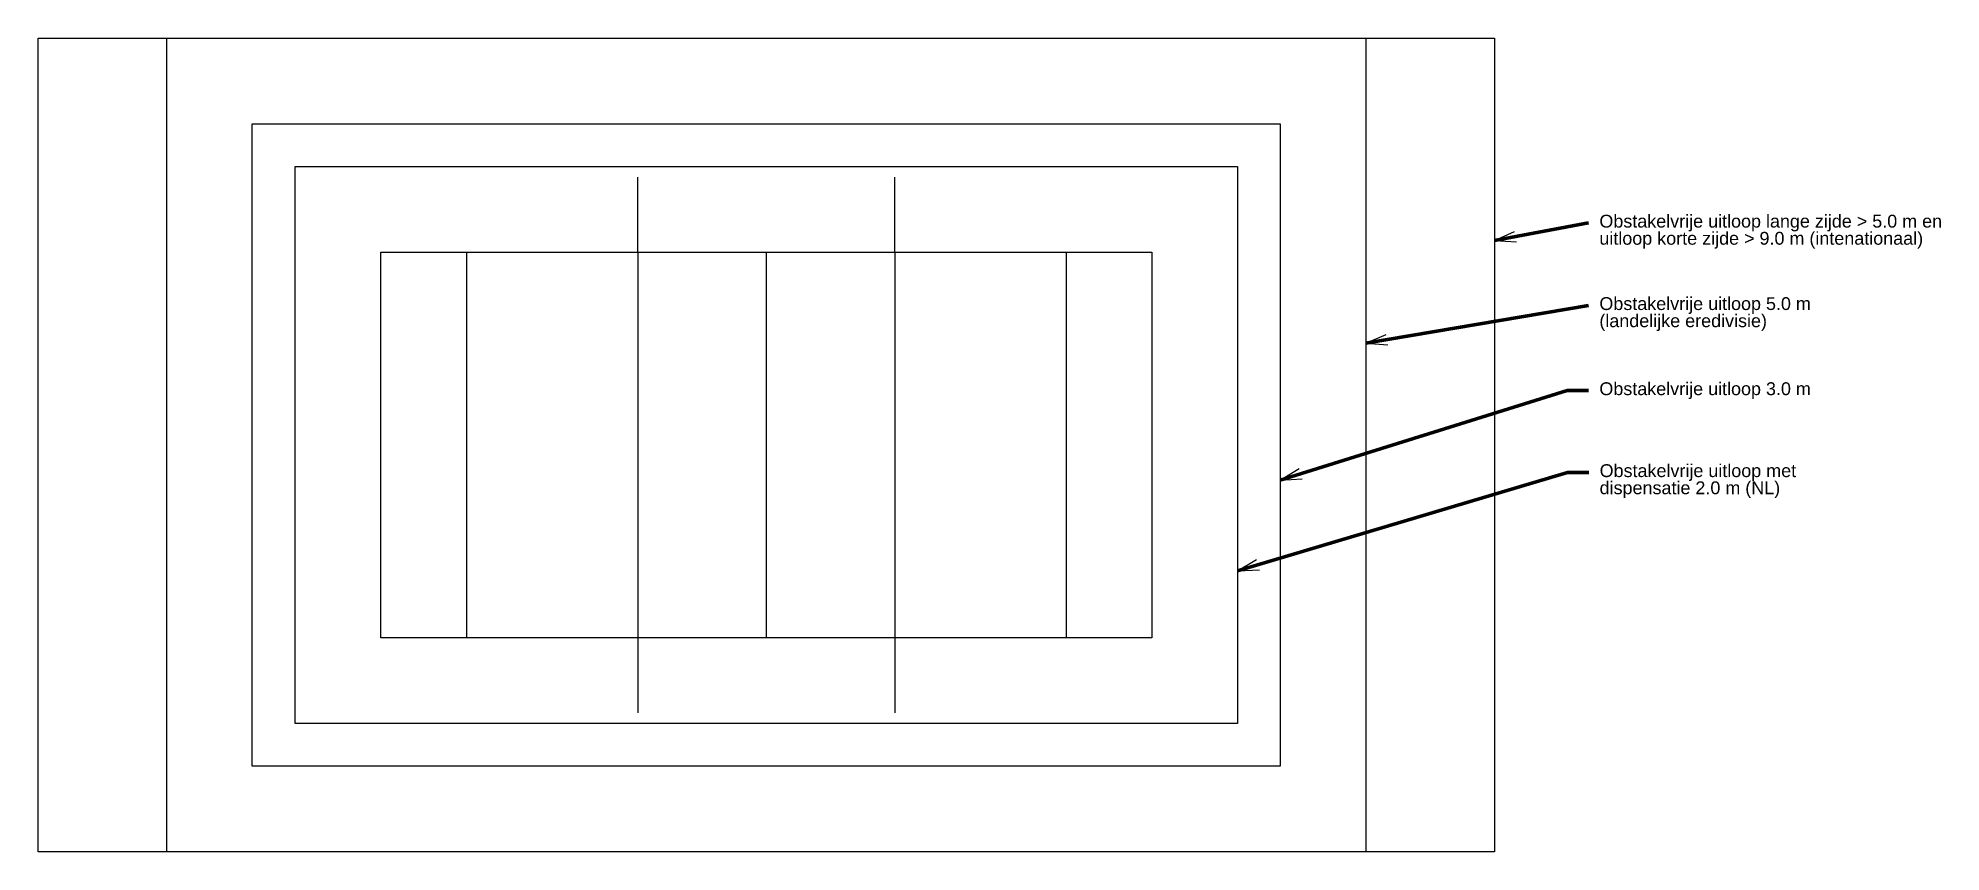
# Model space of a CAD drawing. Header units: metres. Extents: x -8 to 36.4, y -5 to 14.
import ezdxf

# ---------------------------------------------------------------- set-up
doc = ezdxf.new("R2010")
doc.units = ezdxf.units.M
doc.styles.add('NLCS-T70-A', font='NLCS-ISO.ttf', dxfattribs={"height": 0.007})
doc.styles.add('Style-Arial', font='arial.ttf')
doc.dimstyles.new('NLCS-T25-SCHRAP-EXTENSION-ANNOTATIVE', dxfattribs={"dimtxt": 0.07, "dimasz": 0.035, "dimexe": 0.035, "dimexo": 0.035, "dimgap": 0.035, "dimtad": 1, "dimzin": 3, "dimdsep": 46, "dimtxsty": 'NLCS-T70-A', "dimblk": '_Oblique_0.5', "dimcen": 0.09, "dimclrt": 256, "dimadec": 4, "dimazin": 3, "dimtfac": 1, "dimtmove": 1, "dimatfit": 1, "dimldrblk": '_Oblique_0.5', "dimfxl": 1, "dimfrac": 2, "dimtolj": 1, "dimtzin": 3, "dimlwd": 0, "dimlwe": 0, "dimarcsym": 0})

# ---------------------------------------------------------------- blocks, each defined once
blk = doc.blocks.new('_Oblique_0.5')
at = {"color": 0, "linetype": 'ByBlock', "lineweight": -2}
for p, q in [((0, 0), (-1, 0)), ((0.5, 0.25), (-0.5, -0.25))]:
    blk.add_line(p, q, dxfattribs=at)
blk = doc.blocks.new('TerminatorOpen_0.5')
at = {"color": 0, "linetype": 'ByBlock', "lineweight": -2}
for q in [(-1, 0.25), (-1, 0), (-1, -0.25)]:
    blk.add_line((0, 0), q, dxfattribs=at)

msp = doc.modelspace()

# ---------------------------------------------------------------- linework, layer by layer
for p, q in [((-5, 14), (-5, -5)), ((23, 14), (23, -5)), ((6, 9), (6, 10.75)), ((12, 9), (12, 10.75)), ((2, 9), (2, 0)), ((6, 9), (6, 0)), ((9, 9), (9, 0)), ((12, 9), (12, 0)), ((16, 9), (16, 0)), ((12, 0), (12, -1.75)), ((6, 0), (6, -1.75))]:
    msp.add_line(p, q)
at = {"flags": 128}
for points in [[(-8, 14), (26, 14), (26, -5), (-8, -5), (-8, 14)], [(21, -3), (-3, -3), (-3, 12), (21, 12), (21, -3)], [(-2, 11), (20, 11), (20, -2), (-2, -2), (-2, 11)], [(0, 9), (18, 9), (18, 0), (0, 0), (0, 9)]]:
    msp.add_lwpolyline(points, close=True, dxfattribs=at)

# ---------------------------------------------------------------- texts
at = {"char_height": 0.3, "attachment_point": 1, "line_spacing_factor": 0.8, "style": 'Style-Arial'}
for s, insert in [('Obstakelvrije uitloop lange zijde > 5.0 m en\\Puitloop korte zijde > 9.0 m (intenationaal)', (28.451, 9.876)), ('Obstakelvrije uitloop 5.0 m\\P(landelijke eredivisie)', (28.451, 7.951)), ('Obstakelvrije uitloop 3.0 m\\P', (28.451, 5.964)), ('Obstakelvrije uitloop met \\Pdispensatie 2.0 m (NL)', (28.457, 4.051))]:
    msp.add_mtext(s, dxfattribs=dict(at, insert=insert))

# ---------------------------------------------------------------- leaders
at = {"annotation_type": 0, "has_hookline": 1, "hookline_direction": 0}
for points, text_width in [([(26, 9.272), (28.201, 9.684)], 7.953), ([(23, 6.874), (28.201, 7.76)], 4.891), ([(21, 3.681), (27.701, 5.773), (28.201, 5.773)], 4.891), ([(20, 1.561), (27.707, 3.859), (28.207, 3.859)], 4.565)]:
    msp.add_leader(points, dimstyle='NLCS-T25-SCHRAP-EXTENSION-ANNOTATIVE', override={"dimtxt": 0.5, "dimasz": 0.5, "dimgap": 0.25, "dimtad": 0, "dimtxsty": 'Style-Arial', "dimldrblk": 'TerminatorOpen_0.5', "dimlwd": 65534}, dxfattribs=dict(at, text_width=text_width))

doc.saveas('drawing.dxf')
